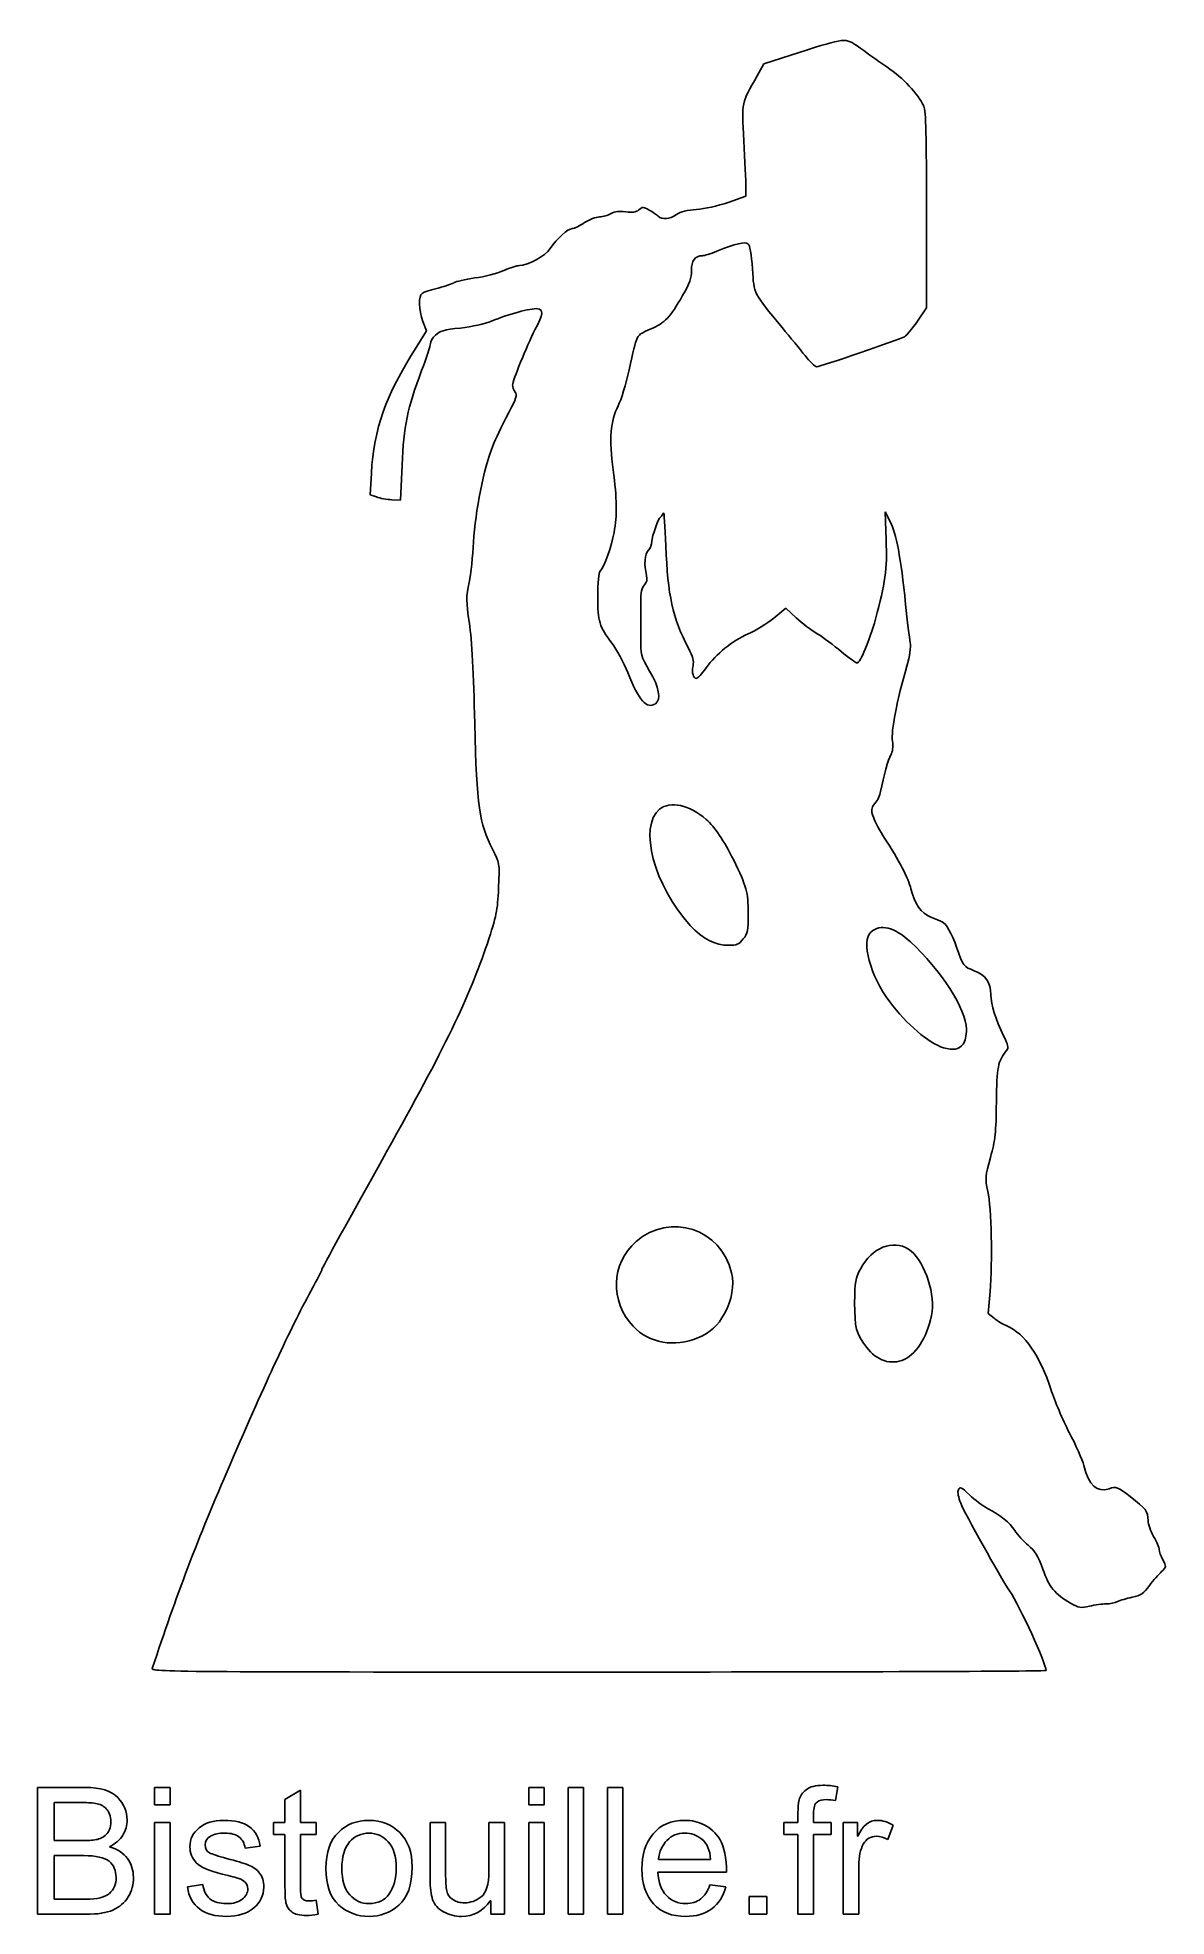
# Model space of a CAD drawing. Extents: x 41 to 500, y 44 to 807.
import ezdxf

# ---------------------------------------------------------------- set-up
doc = ezdxf.new("R2010")
doc.units = 0
doc.layers.get('0').update_dxf_attribs({"linetype": 'CONTINUOUS'})

msp = doc.modelspace()

# ---------------------------------------------------------------- linework, layer by layer
at = {"color": 7}
for p, q in [((333.44, 791.52), (336.08, 796.32)), ((336.08, 796.32), (350.56, 800.96)), ((321.6, 740.08), (328.88, 742.56)), ((328.88, 742.56), (328.88, 746.48)), ((402.24, 737.04), (402.24, 697.2)), ((402.24, 697.2), (398.56, 691.76)), ((194.8, 681.12), (199.04, 687.84)), ((199.04, 687.84), (197.6, 691.68)), ((176.08, 621.28), (176.64, 630.08)), ((189.12, 633.28), (188.48, 619.04)), ((178.72, 620.4), (176.08, 621.28)), ((188.48, 619.04), (184.88, 619.28)), ((385.84, 602.8), (385.44, 614.32)), ((385.44, 614.32), (387.6, 610.16)), ((340.16, 571.2), (345.12, 575.2)), ((345.12, 575.2), (349.28, 571.28)), ((327.76, 440.8), (327.76, 440.8)), ((417.12, 398.08), (417.12, 398.08)), ((428.08, 297.52), (427.36, 288.64)), ((427.36, 288.64), (429.68, 286.72)), ((309.28, 278.72), (309.28, 278.72)), ((393.2, 270), (393.2, 270)), ((87.6, 144.4), (87.6, 144.4)), ((40.96, 44.56), (40.96, 96.08)), ((40.96, 96.08), (60.32, 96.08)), ((88.48, 88.96), (88.48, 96.08)), ((88.48, 96.08), (94.8, 96.08)), ((94.8, 96.08), (94.8, 88.96)), ((141.52, 91.12), (147.84, 94.96)), ((147.84, 94.96), (147.84, 81.84)), ((240.56, 88.96), (240.56, 96.08)), ((240.56, 96.08), (246.88, 96.08)), ((246.88, 96.08), (246.88, 88.96)), ((256.56, 44.56), (256.56, 96.08)), ((256.56, 96.08), (262.88, 96.08)), ((262.88, 96.08), (262.88, 44.56)), ((272.56, 44.56), (272.56, 96.08)), ((272.56, 96.08), (278.88, 96.08)), ((278.88, 96.08), (278.88, 44.56)), ((366.16, 96.32), (365.2, 90.8)), ((366.16, 96.32), (366.16, 96.32)), ((58.08, 90), (47.76, 90)), ((47.76, 90), (47.76, 74.48)), ((94.8, 88.96), (88.48, 88.96)), ((94.8, 88.96), (94.8, 88.96)), ((141.52, 81.84), (141.52, 91.12)), ((246.88, 88.96), (240.56, 88.96)), ((246.88, 88.96), (246.88, 88.96)), ((350, 81.84), (350, 85.92)), ((356.32, 85.36), (356.32, 81.84)), ((88.48, 44.56), (88.48, 81.84)), ((88.48, 81.84), (94.8, 81.84)), ((94.8, 81.84), (94.8, 44.56)), ((136.88, 76.96), (136.88, 81.84)), ((136.88, 81.84), (141.52, 81.84)), ((141.52, 76.96), (136.88, 76.96)), ((141.52, 55.52), (141.52, 76.96)), ((147.84, 81.84), (154.16, 81.84)), ((154.16, 76.96), (147.84, 76.96)), ((147.84, 76.96), (147.84, 55.12)), ((154.16, 81.84), (154.16, 76.96)), ((175.68, 82.72), (175.68, 82.72)), ((200.48, 58.72), (200.48, 81.84)), ((200.48, 81.84), (206.8, 81.84)), ((206.8, 81.84), (206.8, 61.2)), ((224.4, 61.92), (224.4, 81.84)), ((224.4, 81.84), (230.72, 81.84)), ((230.72, 81.84), (230.72, 44.56)), ((240.56, 44.56), (240.56, 81.84)), ((240.56, 81.84), (246.88, 81.84)), ((246.88, 81.84), (246.88, 44.56)), ((344.32, 76.96), (344.32, 81.84)), ((344.32, 81.84), (350, 81.84)), ((350, 76.96), (344.32, 76.96)), ((350, 44.56), (350, 76.96)), ((356.32, 81.84), (363.52, 81.84)), ((363.52, 76.96), (356.32, 76.96)), ((356.32, 76.96), (356.32, 44.56)), ((363.52, 81.84), (363.52, 76.96)), ((368.4, 44.56), (368.4, 81.84)), ((368.4, 81.84), (374.16, 81.84)), ((374.16, 81.84), (374.16, 76.24)), ((388.72, 80.72), (386.56, 74.88)), ((388.72, 80.72), (388.72, 80.72)), ((47.76, 74.48), (58.96, 74.48)), ((47.76, 74.48), (47.76, 74.48)), ((70.24, 72), (70.24, 72)), ((131.44, 72.24), (125.28, 71.44)), ((125.28, 71.44), (125.28, 71.44)), ((374.16, 76.24), (374.32, 76.24)), ((59.76, 68.4), (47.76, 68.4)), ((47.76, 68.4), (47.76, 50.64)), ((320.96, 61.6), (293.04, 61.6)), ((293.36, 66.8), (314.48, 66.8)), ((314.48, 66.8), (314.48, 66.8)), ((320.96, 61.6), (320.96, 61.6)), ((374.72, 64.16), (374.72, 44.56)), ((101.84, 55.68), (108.16, 56.64)), ((314.24, 56.56), (320.72, 55.76)), ((47.76, 50.64), (60.64, 50.64)), ((47.76, 50.64), (47.76, 50.64)), ((154.16, 50.24), (155.04, 44.64)), ((175.68, 48.88), (175.68, 48.88)), ((225.12, 50.08), (224.88, 50.08)), ((225.12, 44.56), (225.12, 50.08)), ((330.16, 44.56), (330.16, 51.76)), ((330.16, 51.76), (337.36, 51.76)), ((337.36, 51.76), (337.36, 44.56)), ((60.72, 44.56), (40.96, 44.56)), ((94.8, 44.56), (88.48, 44.56)), ((94.8, 44.56), (94.8, 44.56)), ((155.04, 44.64), (155.04, 44.64)), ((230.72, 44.56), (225.12, 44.56)), ((230.72, 44.56), (230.72, 44.56)), ((246.88, 44.56), (240.56, 44.56)), ((246.88, 44.56), (246.88, 44.56)), ((262.88, 44.56), (256.56, 44.56)), ((262.88, 44.56), (262.88, 44.56)), ((278.88, 44.56), (272.56, 44.56)), ((278.88, 44.56), (278.88, 44.56)), ((337.36, 44.56), (330.16, 44.56)), ((337.36, 44.56), (337.36, 44.56)), ((356.32, 44.56), (350, 44.56)), ((374.72, 44.56), (368.4, 44.56))]:
    msp.add_line(p, q, dxfattribs=at)
for points in [[(350.56, 800.96), (369.2, 807.04), (369.28, 807.04), (374.56, 803.28)], [(374.56, 803.28), (376.8, 801.68), (382.08, 798), (386.08, 795.12)], [(386.08, 795.12), (393.12, 790.32), (398.48, 784.48), (401.2, 779.12)], [(328, 765.12), (327.2, 781.36), (326.96, 780.08), (333.44, 791.52)], [(401.2, 779.12), (402, 777.44), (402.24, 766.48), (402.24, 737.04)], [(328.88, 746.48), (328.8, 748.64), (328.48, 757.04), (328, 765.12)], [(263.28, 731.84), (265.2, 733.12), (267.92, 734.16), (269.36, 734.16)], [(269.36, 734.16), (270.72, 734.24), (272.8, 734.8), (274.08, 735.52)], [(274.08, 735.52), (275.68, 736.4), (277.28, 736.64), (280, 736.24)], [(280, 736.24), (282.8, 735.84), (284.08, 736.08), (285.36, 737.04)], [(285.36, 737.04), (286.88, 738.32), (287.2, 738.32), (289.52, 736.96)], [(289.52, 736.96), (290.88, 736.16), (292.56, 735.04), (293.2, 734.48)], [(293.2, 734.48), (294.96, 732.96), (297.6, 733.2), (300.64, 735.12)], [(300.64, 735.12), (302.4, 736.32), (304.96, 736.96), (308.8, 737.2)], [(308.8, 737.2), (312, 737.44), (317.36, 738.64), (321.6, 740.08)], [(249.28, 721.36), (252.16, 725.44), (256.56, 729.44), (258.24, 729.44)], [(258.24, 729.44), (259.12, 729.44), (261.36, 730.56), (263.28, 731.84)], [(236.8, 714.4), (240.24, 714.4), (247.2, 718.24), (249.28, 721.36)], [(311.12, 718.4), (308.16, 718.4), (306.64, 716.32), (306.72, 712.48)], [(317.04, 720.24), (314.48, 719.2), (311.84, 718.4), (311.12, 718.4)], [(329.68, 723.2), (328.4, 724.16), (324.8, 723.36), (317.04, 720.24)], [(331.52, 713.04), (331.12, 719.2), (330.48, 722.64), (329.68, 723.2)], [(218.64, 709.36), (222.48, 709.84), (227.84, 711.28), (230.4, 712.4)], [(230.4, 712.4), (232.88, 713.52), (235.76, 714.4), (236.8, 714.4)], [(306.72, 712.48), (306.8, 709.44), (306, 707.2), (303.12, 702.24)], [(343.68, 689.12), (331.68, 703.6), (332.16, 702.64), (331.52, 713.04)], [(197.6, 691.68), (195.84, 696.4), (195.76, 702.08), (197.28, 703.12)], [(197.28, 703.12), (197.92, 703.6), (200.8, 704.56), (203.84, 705.28)], [(203.84, 705.28), (206.8, 706.08), (209.76, 707.04), (210.32, 707.52)], [(210.32, 707.52), (210.96, 707.92), (214.72, 708.8), (218.64, 709.36)], [(244.08, 696.88), (241.68, 697.2), (231.76, 694.48), (225.44, 691.84)], [(243.12, 688.24), (246.48, 694.8), (246.72, 696.56), (244.08, 696.88)], [(303.12, 702.24), (298.08, 693.36), (296, 691.12), (290, 688.56)], [(212.8, 689.04), (206.16, 688.32), (204.32, 687.76), (202.72, 686.16)], [(225.44, 691.84), (222.8, 690.72), (217.6, 689.6), (212.8, 689.04)], [(234, 665.84), (234, 667.6), (239.68, 681.6), (243.12, 688.24)], [(290, 688.56), (284.16, 686), (284.64, 687.04), (281.36, 672)], [(352.88, 677.84), (350.88, 680.32), (346.72, 685.36), (343.68, 689.12)], [(398.56, 691.76), (396.48, 688.8), (394.16, 686), (393.36, 685.52)], [(176.64, 630.08), (177.68, 648.24), (182.32, 661.28), (194.8, 681.12)], [(200.64, 682.72), (200.64, 681.84), (199.04, 676.88), (197.04, 671.76)], [(202.72, 686.16), (201.6, 685.12), (200.64, 683.6), (200.64, 682.72)], [(393.36, 685.52), (391.12, 684.32), (358.88, 673.28), (357.6, 673.28)], [(197.04, 671.76), (191.2, 656.24), (189.76, 649.28), (189.12, 633.28)], [(281.36, 672), (280.16, 666.32), (278.16, 659.76), (276.88, 657.36)], [(357.6, 673.28), (356.96, 673.28), (354.8, 675.28), (352.88, 677.84)], [(235.04, 663.04), (234.48, 663.84), (234, 665.12), (234, 665.84)], [(232.64, 654.96), (235.52, 660.4), (235.92, 661.76), (235.04, 663.04)], [(276.88, 657.36), (273.84, 651.52), (273.2, 643.68), (274.88, 631.36)], [(226, 641.2), (227.44, 644.72), (228.8, 647.6), (232.64, 654.96)], [(218.16, 602), (218.88, 614.96), (222.24, 631.68), (226, 641.2)], [(274.88, 631.36), (276.48, 619.68), (276.56, 613.04), (275.28, 606)], [(184.88, 619.28), (182.96, 619.36), (180.16, 619.84), (178.72, 620.4)], [(290.64, 602.24), (290.64, 604.56), (293.2, 611.68), (294.24, 612.32)], [(294.24, 612.32), (294.56, 612.56), (295.12, 613.28), (295.36, 613.92)], [(295.36, 613.92), (295.6, 614.56), (296, 608.48), (296.32, 600.48)], [(275.28, 606), (274.32, 600.48), (271.28, 592.08), (269.6, 590.24)], [(387.6, 610.16), (390, 605.6), (391.76, 596.16), (393.76, 576.72)], [(216.32, 585.68), (217.04, 589.2), (217.84, 596.56), (218.16, 602)], [(288.48, 588.48), (287.36, 592.8), (287.68, 597.28), (289.2, 598.8)], [(289.2, 598.8), (290, 599.52), (290.64, 601.12), (290.64, 602.24)], [(296.32, 600.48), (297.04, 580.48), (299.04, 571.2), (305.52, 558.96)], [(381.52, 570.8), (385.52, 585.36), (386.32, 590.96), (385.84, 602.8)], [(269.6, 590.24), (269.04, 589.6), (268.64, 585.52), (268.64, 579.92)], [(287.6, 584.64), (288.56, 585.68), (288.88, 586.8), (288.48, 588.48)], [(216.48, 569.04), (215.12, 578.16), (215.12, 579.92), (216.32, 585.68)], [(286.08, 577.44), (286.08, 581.76), (286.48, 583.6), (287.6, 584.64)], [(268.64, 579.92), (268.64, 569.76), (269.2, 567.84), (274.48, 560.88)], [(286.08, 563.68), (286.16, 568), (286.16, 574.16), (286.08, 577.44)], [(393.76, 576.72), (394.48, 570), (395.28, 563.04), (395.6, 561.28)], [(218.64, 528.4), (218.16, 548.64), (217.44, 562.32), (216.48, 569.04)], [(329.76, 564.8), (332.8, 566.08), (337.44, 568.96), (340.16, 571.2)], [(349.28, 571.28), (351.6, 569.12), (355.44, 566.24), (357.84, 564.8)], [(374.08, 552.96), (375.28, 552.96), (379.12, 562.08), (381.52, 570.8)], [(274.48, 560.88), (276.32, 558.48), (279.12, 553.12), (280.8, 549.04)], [(289.68, 549.68), (286.16, 555.76), (286.08, 556.08), (286.08, 563.68)], [(305.52, 558.96), (307.28, 555.6), (307.76, 553.68), (307.36, 551.76)], [(312.64, 550.96), (316.88, 556.8), (323.2, 561.84), (329.76, 564.8)], [(357.84, 564.8), (360.24, 563.36), (364.64, 560.08), (367.6, 557.6)], [(367.6, 557.6), (370.56, 555.04), (373.52, 552.96), (374.08, 552.96)], [(395.6, 561.28), (395.92, 559.2), (395.44, 555.76), (394.24, 551.6)], [(292.08, 536.4), (294.48, 538.16), (293.6, 543.12), (289.68, 549.68)], [(307.36, 551.76), (306.8, 549.04), (307.44, 546.64), (308.72, 546.64)], [(308.72, 546.64), (309.2, 546.64), (310.96, 548.56), (312.64, 550.96)], [(394.24, 551.6), (390.32, 538.24), (387.76, 524.96), (388.4, 521.2)], [(280.8, 549.04), (285.28, 537.76), (288.72, 533.92), (292.08, 536.4)], [(225.92, 477.28), (220.4, 487.92), (219.44, 494.48), (218.64, 528.4)], [(388.4, 521.2), (388.72, 518.8), (388.48, 516.8), (387.76, 515.6)], [(387.76, 515.6), (386.72, 513.92), (384.72, 506.88), (383.6, 500.72)], [(312.72, 489.36), (306, 495.28), (298, 497.04), (293.76, 493.52)], [(383.6, 500.72), (383.36, 499.2), (382.32, 497.04), (381.28, 495.84)], [(293.76, 493.52), (285.12, 486.4), (291.44, 462.56), (306.24, 446.32)], [(323.76, 473.04), (320, 480.64), (316.16, 486.32), (312.72, 489.36)], [(381.28, 495.84), (379.68, 493.84), (379.6, 493.36), (380.64, 490.24)], [(380.64, 490.24), (381.28, 488.4), (383.28, 484.56), (385.2, 481.76)], [(385.2, 481.76), (391.12, 472.72), (394.8, 465.6), (395.92, 461.2)], [(228.32, 461.52), (228.8, 471.76), (228.72, 471.84), (225.92, 477.28)], [(329.76, 451.28), (329.76, 459.92), (329.2, 461.92), (323.76, 473.04)], [(223.76, 438.96), (227.44, 450), (227.92, 452.32), (228.32, 461.52)], [(395.92, 461.2), (397.36, 455.2), (400.16, 451.12), (404, 449.68)], [(327.76, 440.8), (329.6, 443.04), (329.84, 444.24), (329.76, 451.28)], [(306.24, 446.32), (311.36, 440.8), (316.24, 438.24), (321.92, 438.24)], [(379.68, 443.6), (375.52, 440), (379.36, 425.84), (387.28, 415.28)], [(395.68, 439.68), (389.04, 445.68), (383.52, 447.04), (379.68, 443.6)], [(404, 449.68), (405.76, 448.96), (407.84, 448.16), (408.56, 447.76)], [(408.56, 447.76), (410.24, 447.04), (412.4, 443.2), (414.48, 437.44)], [(182.8, 354.32), (206.08, 395.76), (216.48, 417.28), (223.76, 438.96)], [(321.92, 438.24), (325.12, 438.16), (325.92, 438.56), (327.76, 440.8)], [(418.48, 404.16), (418.48, 412.16), (408.08, 428.4), (395.68, 439.68)], [(414.48, 437.44), (417.12, 429.84), (417.44, 429.52), (421.6, 427.92)], [(421.6, 427.92), (426.32, 426.16), (428.4, 423.2), (428.4, 418.16)], [(387.28, 415.28), (394.08, 406.24), (403.2, 398.48), (409.12, 396.64)], [(428.4, 418.16), (428.4, 414.16), (430.32, 408), (433.6, 401.52)], [(409.12, 396.64), (413.12, 395.44), (415.36, 395.92), (417.12, 398.08)], [(417.12, 398.08), (417.92, 399.12), (418.48, 401.6), (418.48, 404.16)], [(433.6, 401.52), (435.44, 397.84), (435.68, 396.64), (434.88, 395.6)], [(434.88, 395.6), (431.2, 391.04), (430.8, 388.96), (430.64, 374.48)], [(430.64, 374.48), (430.56, 362.24), (430.16, 359.12), (428.24, 352.08)], [(156.56, 306.56), (156.56, 307.12), (167.6, 327.12), (182.8, 354.32)], [(428.24, 352.08), (426.08, 344.4), (426, 343.6), (427.2, 338.24)], [(427.2, 338.24), (428.64, 331.44), (429.12, 309.92), (428.08, 297.52)], [(323.04, 305.2), (318.88, 323.04), (297.92, 329.92), (284.24, 317.84)], [(284.24, 317.84), (274, 308.88), (273.52, 293.68), (283.04, 283.44)], [(394.96, 314.8), (388.56, 318.8), (380.08, 315.36), (375.52, 306.96)], [(404.48, 289.44), (405.68, 298), (400.72, 311.2), (394.96, 314.8)], [(152, 297.76), (154.48, 302.4), (156.56, 306.32), (156.56, 306.56)], [(375.52, 306.96), (373.36, 302.88), (373.12, 301.6), (373.04, 292.96)], [(119.2, 227.28), (134.48, 262.56), (143.2, 281.28), (152, 297.76)], [(320.16, 288.64), (323.2, 294.08), (324.16, 300.08), (323.04, 305.2)], [(373.04, 292.96), (373.04, 282.96), (373.6, 280.64), (377.84, 274.96)], [(283.04, 283.44), (289.36, 276.64), (300.08, 274.72), (309.28, 278.72)], [(309.28, 278.72), (314.56, 281.04), (317.44, 283.68), (320.16, 288.64)], [(393.2, 270), (398.56, 272.4), (403.28, 280.48), (404.48, 289.44)], [(429.68, 286.72), (430.96, 285.68), (433.36, 284.24), (434.96, 283.6)], [(434.96, 283.6), (442, 280.64), (448.64, 271.04), (452.8, 257.84)], [(377.84, 274.96), (381.92, 269.44), (387.84, 267.52), (393.2, 270)], [(452.8, 257.84), (454.32, 253.2), (457.6, 245.36), (460.24, 240.32)], [(460.24, 240.32), (462.88, 235.36), (465.6, 229.28), (466.16, 226.88)], [(87.6, 144.4), (97.28, 173.92), (106, 196.88), (119.2, 227.28)], [(466.16, 226.88), (468.32, 218.72), (471.44, 215.84), (476.48, 217.44)], [(415.2, 217.04), (414.8, 216.16), (415.2, 213.92), (416.16, 211.52)], [(419.68, 214.96), (416.32, 218.16), (415.84, 218.4), (415.2, 217.04)], [(427.04, 209.44), (425.04, 210.48), (421.76, 212.96), (419.68, 214.96)], [(476.48, 217.44), (479.44, 218.4), (479.68, 218.32), (485.04, 214.24)], [(485.04, 214.24), (491.36, 209.44), (492.32, 208.16), (492.32, 204.56)], [(416.16, 211.52), (417.84, 207.44), (432.08, 181.76), (436, 175.92)], [(438.08, 200.48), (435.84, 203.92), (432.72, 206.48), (427.04, 209.44)], [(443.6, 194.48), (441.76, 196), (439.28, 198.72), (438.08, 200.48)], [(492.32, 204.56), (492.32, 203.12), (493.28, 200.16), (494.56, 198.08)], [(449.52, 184.72), (447.52, 190.32), (446.4, 192.16), (443.6, 194.48)], [(494.56, 198.08), (495.76, 195.92), (496.8, 193.52), (496.8, 192.72)], [(496.8, 192.72), (496.8, 191.92), (497.44, 190.08), (498.32, 188.56)], [(460.8, 170.96), (454.32, 174.72), (452.16, 177.44), (449.52, 184.72)], [(497.76, 183.76), (496.64, 182.72), (494.4, 180.16), (492.88, 178.08)], [(498.32, 188.56), (499.76, 185.84), (499.76, 185.68), (497.76, 183.76)], [(436, 175.92), (440.24, 169.6), (450.8, 146.48), (450.88, 143.6)], [(492.88, 178.08), (490.48, 174.88), (489.36, 174.08), (485.84, 173.36)], [(468.48, 169.76), (464.8, 168.88), (464.32, 168.96), (460.8, 170.96)], [(475.28, 170.64), (473.76, 170.64), (470.72, 170.24), (468.48, 169.76)], [(479.84, 171.6), (478.88, 171.04), (476.8, 170.64), (475.28, 170.64)], [(485.84, 173.36), (483.6, 172.88), (480.88, 172.08), (479.84, 171.6)], [(269.04, 142.96), (96.24, 142.96), (87.12, 143.04), (87.6, 144.4)], [(450.88, 143.6), (450.88, 143.28), (369.04, 142.96), (269.04, 142.96)], [(60.32, 96.08), (66.56, 96.08), (70.96, 94.72), (73.52, 92)], [(73.52, 92), (76.08, 89.28), (77.36, 86.24), (77.36, 82.96)], [(350.48, 91.04), (350.88, 92.56), (351.76, 93.92), (353.28, 95.12)], [(353.28, 95.12), (354.8, 96.4), (357.12, 96.96), (360.24, 96.96)], [(360.24, 96.96), (362.16, 96.96), (364.08, 96.8), (366.16, 96.32)], [(64.56, 89.6), (62.88, 89.84), (60.72, 90), (58.08, 90)], [(68.88, 87.44), (67.68, 88.64), (66.24, 89.36), (64.56, 89.6)], [(70.72, 82.08), (70.72, 84.48), (70.08, 86.32), (68.88, 87.44)], [(350, 85.92), (350, 87.76), (350.16, 89.44), (350.48, 91.04)], [(357.76, 90.16), (356.8, 89.52), (356.32, 87.92), (356.32, 85.36)], [(361.52, 91.12), (360, 91.12), (358.72, 90.8), (357.76, 90.16)], [(365.2, 90.8), (363.92, 91.04), (362.72, 91.12), (361.52, 91.12)], [(64.8, 74.88), (66.32, 75.12), (67.68, 75.84), (68.88, 76.96)], [(68.88, 76.96), (70.08, 78), (70.72, 79.76), (70.72, 82.08)], [(75.6, 76.72), (74.48, 74.8), (72.64, 73.2), (70.24, 72)], [(77.36, 82.96), (77.36, 80.72), (76.8, 78.64), (75.6, 76.72)], [(102.88, 72), (102.88, 75.12), (104.16, 77.68), (106.64, 79.68)], [(106.64, 79.68), (109.12, 81.68), (112.4, 82.72), (116.64, 82.72)], [(117.12, 77.52), (114.64, 77.52), (112.72, 77.12), (111.2, 76.32)], [(116.64, 82.72), (121.12, 82.72), (124.56, 81.84), (127.04, 80.08)], [(122.8, 76), (121.44, 77.04), (119.52, 77.52), (117.12, 77.52)], [(127.04, 80.08), (129.52, 78.32), (130.96, 75.76), (131.44, 72.24)], [(158.16, 63.2), (158.16, 69.76), (159.84, 74.64), (163.2, 77.84)], [(163.2, 77.84), (166.56, 81.12), (170.72, 82.72), (175.68, 82.72)], [(175.68, 77.52), (172.48, 77.52), (169.84, 76.32), (167.76, 73.92)], [(175.68, 82.72), (180.72, 82.72), (184.88, 81.04), (188.16, 77.76)], [(183.52, 74), (181.36, 76.32), (178.8, 77.52), (175.68, 77.52)], [(188.16, 77.76), (191.52, 74.48), (193.2, 69.84), (193.2, 63.76)], [(286.56, 62.88), (286.56, 68.8), (288.08, 73.6), (291.12, 77.2)], [(291.12, 77.2), (294.16, 80.88), (298.48, 82.72), (304.08, 82.72)], [(304.08, 77.52), (301.04, 77.52), (298.64, 76.56), (296.72, 74.56)], [(304.08, 82.72), (306.8, 82.72), (309.36, 82.08), (311.92, 80.88)], [(310.96, 75.04), (308.8, 76.72), (306.56, 77.52), (304.08, 77.52)], [(311.92, 80.88), (314.4, 79.68), (316.56, 77.68), (318.32, 74.8)], [(374.32, 76.24), (376.32, 80.56), (378.96, 82.72), (382.24, 82.72)], [(382.24, 82.72), (384.4, 82.72), (386.56, 82), (388.72, 80.72)], [(58.96, 74.48), (61.28, 74.48), (63.2, 74.64), (64.8, 74.88)], [(70.24, 72), (73.52, 70.96), (75.92, 69.36), (77.52, 67.2)], [(105.44, 65.52), (103.76, 67.28), (102.88, 69.44), (102.88, 72)], [(111.2, 76.32), (109.76, 75.52), (109.04, 74.32), (109.04, 72.72)], [(109.04, 72.72), (109.04, 71.28), (109.6, 70.16), (110.8, 69.52)], [(110.8, 69.52), (112, 68.96), (114.32, 68.16), (117.76, 67.2)], [(125.28, 71.44), (125.04, 73.44), (124.16, 74.96), (122.8, 76)], [(167.76, 73.92), (165.68, 71.52), (164.64, 67.92), (164.64, 63.2)], [(186.72, 63.44), (186.72, 68.08), (185.68, 71.6), (183.52, 74)], [(296.72, 74.56), (294.8, 72.56), (293.68, 70), (293.36, 66.8)], [(314.48, 66.8), (314.24, 70.64), (313.04, 73.36), (310.96, 75.04)], [(318.32, 74.8), (320.08, 71.92), (320.96, 67.52), (320.96, 61.6)], [(376.56, 73.04), (375.36, 70.96), (374.72, 68), (374.72, 64.16)], [(381.92, 76.24), (379.52, 76.24), (377.76, 75.2), (376.56, 73.04)], [(386.56, 74.88), (384.96, 75.76), (383.44, 76.24), (381.92, 76.24)], [(70, 66.08), (68.08, 67.6), (64.72, 68.4), (59.76, 68.4)], [(72.88, 59.52), (72.88, 62.32), (71.92, 64.48), (70, 66.08)], [(77.52, 67.2), (79.12, 64.96), (79.92, 62.4), (79.92, 59.52)], [(115.92, 60.88), (110.64, 62.16), (107.12, 63.68), (105.44, 65.52)], [(117.76, 67.2), (121.76, 66.24), (124.64, 65.36), (126.64, 64.56)], [(126.64, 64.56), (128.56, 63.76), (130.08, 62.72), (131.2, 61.28)], [(131.2, 61.28), (132.32, 59.92), (132.88, 58), (132.88, 55.52)], [(163.36, 48.32), (159.92, 51.44), (158.16, 56.4), (158.16, 63.2)], [(164.64, 63.2), (164.64, 58.48), (165.68, 54.88), (167.84, 52.48)], [(183.92, 52.88), (185.76, 55.6), (186.72, 59.04), (186.72, 63.44)], [(193.2, 63.76), (193.2, 56.48), (191.36, 51.28), (187.76, 48.24)], [(206.8, 61.2), (206.8, 57.92), (206.96, 55.52), (207.28, 54.08)], [(221.28, 51.68), (223.36, 53.28), (224.4, 56.72), (224.4, 61.92)], [(291.28, 48.8), (288.16, 52.24), (286.56, 56.96), (286.56, 62.88)], [(293.04, 61.6), (293.28, 57.52), (294.48, 54.32), (296.56, 52.16)], [(70.16, 53.04), (72, 54.64), (72.88, 56.8), (72.88, 59.52)], [(79.92, 59.52), (79.92, 56.64), (79.2, 54), (77.76, 51.6)], [(106.8, 46.72), (104.08, 48.72), (102.48, 51.68), (101.84, 55.68)], [(108.16, 56.64), (108.48, 54.08), (109.44, 52.08), (111.04, 50.8)], [(122.8, 59.12), (121.76, 59.44), (119.52, 60), (115.92, 60.88)], [(125.36, 57.6), (124.64, 58.24), (123.84, 58.72), (122.8, 59.12)], [(124.16, 50.64), (125.6, 51.76), (126.4, 53.2), (126.4, 54.88)], [(126.4, 54.88), (126.4, 56), (126, 56.88), (125.36, 57.6)], [(132.88, 55.52), (132.88, 52.16), (131.52, 49.36), (128.8, 47.12)], [(141.92, 49.2), (141.6, 50.72), (141.52, 52.8), (141.52, 55.52)], [(147.84, 55.12), (147.84, 53.28), (148, 51.92), (148.4, 51.12)], [(201.52, 50.48), (200.8, 52.64), (200.48, 55.36), (200.48, 58.72)], [(207.28, 54.08), (207.6, 52.64), (208.4, 51.44), (209.76, 50.56)], [(310.48, 50.8), (312.16, 52.08), (313.36, 54), (314.24, 56.56)], [(320.72, 55.76), (319.68, 51.92), (317.76, 48.88), (314.96, 46.8)], [(60.64, 50.64), (65.2, 50.64), (68.4, 51.44), (70.16, 53.04)], [(71.6, 46.24), (68.88, 45.12), (65.28, 44.56), (60.72, 44.56)], [(77.76, 51.6), (76.32, 49.2), (74.24, 47.44), (71.6, 46.24)], [(117.84, 43.68), (113.12, 43.68), (109.44, 44.72), (106.8, 46.72)], [(111.04, 50.8), (112.64, 49.52), (114.88, 48.88), (117.76, 48.88)], [(117.76, 48.88), (120.56, 48.88), (122.72, 49.44), (124.16, 50.64)], [(128.8, 47.12), (126.08, 44.8), (122.4, 43.68), (117.84, 43.68)], [(144.24, 45.52), (142.96, 46.48), (142.16, 47.76), (141.92, 49.2)], [(148.4, 51.12), (148.8, 50.4), (149.76, 50), (151.36, 50)], [(151.36, 50), (152.24, 50), (153.2, 50.08), (154.16, 50.24)], [(175.68, 43.68), (170.96, 43.68), (166.88, 45.2), (163.36, 48.32)], [(167.84, 52.48), (169.92, 50.08), (172.56, 48.88), (175.68, 48.88)], [(175.68, 48.88), (179.28, 48.88), (182, 50.24), (183.92, 52.88)], [(187.76, 48.24), (184.24, 45.2), (180.16, 43.68), (175.68, 43.68)], [(206, 45.52), (203.76, 46.72), (202.32, 48.4), (201.52, 50.48)], [(209.76, 50.56), (211.04, 49.6), (212.64, 49.2), (214.48, 49.2)], [(224.88, 50.08), (222.08, 45.84), (218.16, 43.68), (213.2, 43.68)], [(214.48, 49.2), (216.88, 49.2), (219.12, 50), (221.28, 51.68)], [(304.4, 43.68), (298.8, 43.68), (294.4, 45.36), (291.28, 48.8)], [(296.56, 52.16), (298.64, 50), (301.28, 48.88), (304.4, 48.88)], [(304.4, 48.88), (306.8, 48.88), (308.88, 49.52), (310.48, 50.8)], [(314.96, 46.8), (312.16, 44.72), (308.64, 43.68), (304.4, 43.68)], [(150.24, 44.08), (147.52, 44.08), (145.52, 44.56), (144.24, 45.52)], [(155.04, 44.64), (153.12, 44.24), (151.6, 44.08), (150.24, 44.08)], [(213.2, 43.68), (210.64, 43.68), (208.16, 44.32), (206, 45.52)]]:
    msp.add_open_spline(points, degree=3, dxfattribs=at)

doc.saveas('drawing.dxf')
